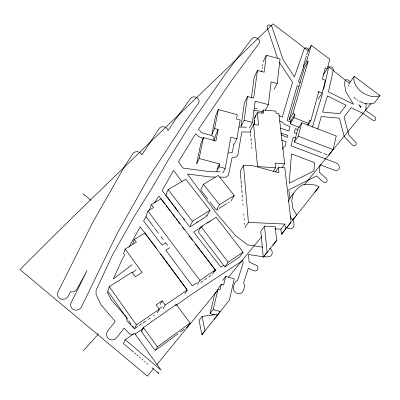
<?xml version="1.0" encoding="UTF-8"?>
<svg xmlns="http://www.w3.org/2000/svg" width="400" height="400" viewBox="0 0 400 400"><rect width="100%" height="100%" fill="white"/><g stroke="black" fill="none" stroke-linecap="round" stroke-linejoin="round"><path stroke-width="0.6" d="M282.82 149.64L283.025 147.29L284.985 146.375L286.12 141.915L281.635 139.99M98.07 333.325L97.965 334.55L83.43 350.635M242.315 253.14L242.375 252.49M274.065 89.37L277.23 83.465L280.06 58.95L266.315 55.235L263.08 61.93M265.265 110.375L268.385 104.61L271.14 81.86L277.23 83.465M266.315 55.235L264.135 72.215L257.43 70.43L254.26 77.035L251.405 97.795M261.82 71.565L261.975 70.36M262.21 68.555L262.37 67.35M262.605 65.545L262.765 64.34M249.4 128.06L252.38 122.395L255.21 101.2L268.385 104.61M257.43 70.43L253.685 98.12L247.48 96.51L244.36 102.925L241.075 125.91M240.99 126.515L244.13 120.3L247.48 96.51M354.185 76.31L353.8 78.855A17.66 12.835 33.4 0 0 363.12 93.035C368.11 95.905 374.4 98.045 380 95.66L354.185 76.31L348.995 83.855M253.87 125L254.62 120.18M254.905 118.375L255.375 115.36M348.6 86.375L348.835 84.865M234.07 144.31L236.875 138.8L240.18 120.025L236.54 119.005L237.3 114.77L218.37 109.51L215.59 115.89L211.935 134.18M233.855 143.855L232.345 152.335L228.41 153.155M222.765 173.15L225.22 168.415L230.9 137.165L236.875 138.8M216.64 171.53L219.025 166.765L219.555 163.94L199.11 158.495L196.725 163.91M211.81 134.79L214.58 128.575L218.17 129.55L215.94 140.98L203.435 137.585L200.795 143.74L196.74 163.235M214.295 141.11L215.35 135.745L218.17 129.55M214.58 128.575L218.37 109.51M199.11 158.495L203.435 137.585M323.55 89.615L328.505 67.985L329.535 66.875A2.655 1.965 33.7 0 1 332.265 67.51A2.655 1.965 33.7 0 1 333.345 69.935L328.45 91.875L353.545 104.275L345.985 92.15L344.52 84.18L344.915 81.075L345.815 79.875A2.665 1.975 35.2 0 1 348.53 80.35L349.685 81.245A2.665 1.97 34.5 0 1 350.395 81.98M292.54 220.27L319.04 186.845L315.365 185.07L308.965 184.325L302.73 184.755L297.465 188.38L293.365 193.445L291.725 200.535L292.86 208.385L296.67 215.105L292.54 220.27L290.24 216.185M328.72 155.36L333.08 149.625L336.255 136.02L301.855 122.69L297.97 128.75L294.47 141.545M214.065 319.37L217.29 315.35L217.08 314.34L202.115 316.435L199.12 320.465L201.895 334.74L229.42 300.035L234.195 278.955L225.66 276.35L223.635 285L221.35 284.3L218.125 288.74M288.665 201.775L289.35 198.855L293.365 193.445M214.66 315.015L210.05 313.625L213.205 309.51L218.015 289.325L220.01 289.935L221.35 284.3M210.05 313.625L214.83 293.705L218.015 289.325M321.725 152.665L294.325 142.125L298.205 136.18L301.855 122.69M307.81 51.45L311.255 45.32L329.81 59.235L327.26 68.73L325.325 67.955L322.33 79.065L325.525 80.335L322.17 92.925L318.15 99.175M307.65 124.945L308.64 123.44L309.555 120.055L310.9 120.575L318.76 91.56L322.17 92.925M299.445 127.415L290.15 123.76L293.92 117.635L294.895 114.24L292.915 113.455L289.17 119.62L291.125 120.39L294.895 114.24M290.15 123.76L291.125 120.39M292.915 113.455L308.06 61.57L306.675 61.015L303.23 67.055M289.17 119.62L304.305 68.1L308.06 61.57M306.675 61.015L311.255 45.32M317.61 129.14L321.31 116.55L339.41 118.21L344.035 135.85L344.8 137.16L351.82 144.485A2.82 2.145 36 0 0 355.5 145.185A2.82 2.145 36 0 0 355.32 141.865L348.89 135.175L344.075 117.075L351.115 107.655L362.145 112.955L372.215 119.89A2.73 2.005 35.6 0 0 375.575 119.765A2.73 2.005 35.6 0 0 374.435 116.55L365.7 110.55L366.06 107.075L365.895 103.45M303.45 65.825L306.335 56.005M306.675 54.85L307.525 51.96M312.39 127.225L322.485 93.675M184.81 293.97L187.2 290.075L144.87 233.02L134.31 239.445L136.335 242.205L125.16 249.04L142.165 272.405L135.305 276.8L131.975 272.185L109.265 286.635L107.825 291.19L124 314.09M123.505 254.065L125.16 249.04M303.74 66.44L298.505 81.655L300.455 82.665M132.72 244.01L134.31 239.445M212.595 274.075L215.345 269.96L161.155 198.76L151.385 204.515L153.645 207.5L147.84 210.945L145.875 216.43L153.615 226.78M149.375 210.07L151.385 204.515M207.085 215.66L209.975 210.28L185.76 179.25L168.11 189.605L165.865 195.31L178.01 211.175M107.51 291.75L107.325 292.165L111.08 299.635L126.785 317.65L126.86 320.78L132.905 327.22L133.545 326.775M125.205 339.76L161.09 370.13L134.555 333.205L125.205 339.76L123.44 343.53L133.44 352.005M231.01 201.02L234.22 195.515L218.355 175.42L203.48 184.23L200.73 189.93L208 199.285M134.665 328.355L136.355 324.88L159.26 309.27L156.115 304.915L162.165 300.835L165.23 305.05L163.155 308.735M216.9 169.26L219.555 163.94M58.01 291.91L92.605 222.68L125.285 165.17L132.98 153.6A4.97 4.265 15.1 0 1 137.845 151.755C139.58 152.15 141.25 153.145 141.95 154.85L159.16 128.485A4.81 3.985 19 0 1 163.785 126.825C165.7 127.26 167.77 128.605 167.975 130.695L175.915 118.825M190.04 226.02L192.435 221.26L209.975 210.28M154.75 350.01L141.36 331.505L143.415 327.575L176.225 304.49L190.11 323.06L187.305 326.99L186.3 327.725M281.93 167.925L284.69 163.775L278.875 113.565L276.075 113.325L275.815 111.105L263.34 110.01L263.675 113.21L257.325 112.65L254.03 118.91L254.56 124.46M257.325 112.65L258.55 125.105L253.58 124.685L250.3 130.845L250.47 132.7M261.66 113.14L263.34 110.01M201.085 226.685L198.28 231.9L224.835 266.945L228.12 262.215L243.12 252.125L216.2 217.22L201.085 226.685L228.12 262.215M160.14 304.575L162.165 300.835M157.265 312.91L159.26 309.27M125.13 254.105L121.95 259.85L113.29 278.985L132.095 264.67M128.955 247.195L140.215 226.85L156.7 248.59M234.22 195.515L219.44 204.68L216.415 210.12L217.98 209.145M244.935 227.535L248.415 222.355L284.89 224.08L280.895 229.165L281.47 234.25L291.095 222.145L284.795 167.6L278.59 167.32L278.895 172.76L252.67 165.67L243.505 165.415L240.245 171.225L240.915 179.27M175.59 305.545L176.225 304.49M146.14 216.685L143.565 220.88L162.02 245.12L165.86 242.61M154.6 202.94L158.83 196.065L165.15 204.38M323.57 74.66L327.26 68.73M324.91 81.31L325.525 80.335M318.095 92.605L318.76 91.56M190.11 323.06L157.425 346.88L155.11 350.51L178.25 333.605M197.425 284.43L199.99 280.41L215.345 269.96M273.24 171.415L275.585 167.795L275.08 163.105L284.69 163.775M275.535 171.99L278.59 167.32M307.91 125.115L310.9 120.575M222.755 280.385L225.66 276.35M243.12 252.125L239.64 256.955L225.345 266.6M175.985 118.72L190.685 98.385A4.62 3.71 21.7 0 1 195.135 97.03C197.235 97.56 199.28 99.305 199.145 101.63L198.62 102.96L184.18 123.24L148.965 177.065L116.86 234.05L81.51 306.835A5.755 5.375 -20.9 0 1 73.89 309.75A5.755 5.375 -20.9 0 1 71.17 302.64L87.11 270.51L77.135 288.87A5.7 5.28 -17.2 0 1 71.61 291.925L70.45 291.655L68.33 295.99A5.75 5.31 -20.1 0 1 60.71 298.915A5.75 5.31 -20.1 0 1 57.995 291.9M264.535 226.135L260.81 231.245L263.28 257.225L267.12 252.435L264.535 226.135L275.185 226.59L276.645 240.4L263.28 257.225M380 95.66L374.37 102.94L372.095 103.755L367.82 103.965L363.87 103.175M314.71 192.26L319.04 186.845M287.02 227.235L291.095 222.145M281.47 234.25L285.485 229.225L284.89 224.08M272.71 245.32L276.645 240.4M216.97 315.705L220.24 311.635L213.205 309.51M201.895 334.74L204.965 330.92L202.115 316.435M153.68 368.5L147.425 376.135L20 269.575C102.845 186.155 188.85 106 272.95 23.865L308.445 50.975M156.81 364.68L217.445 290.63M228.41 277.235L261.985 236.26M371.09 103.5L304.095 185.01M132.175 272.825L136.07 269.84M180.26 332.135L184.285 329.195M141.36 331.505L142.37 330.795M176.34 305.11L193.52 293L242.79 260.485L243.11 263.46L237.565 280.465L235.455 281.755A14.815 13.62 45 0 0 233.35 288.75C233.69 291.535 236.245 293.72 239.03 293.7A5.325 4.925 43.7 0 0 242.47 292.065A14.78 13.71 41.6 0 0 244.525 285.06L243.66 282.81L248.33 268.25L253.74 270.71A3.26 2.96 41.3 0 0 257.755 269.25A3.26 2.96 41.3 0 0 255.895 265.125L249.21 262.09L248.51 254.495L262.61 256.695L267.82 256.875A5.13 4.52 39.9 0 0 272.14 253.61A5.13 4.52 39.9 0 0 269.665 248.195M134.92 334.28L143.45 328.28M159.24 308.84L162.29 306.705M134.94 328.5L138.015 326.4M139.04 325.7L142.115 323.595M143.14 322.895L146.215 320.79M148.265 319.39L150.315 317.99M153.39 315.885L154.415 315.185M165.23 305.05L187.2 290.075M200.64 282.515L203.165 280.795M204.68 279.76L206.695 278.38M208.715 277L210.735 275.62M169.715 247.685L165.85 250.23L192.275 285.865L196.865 282.86M200.785 227.36L193.66 232.015L220.89 267.145L224.025 265.095M201.805 226.695L202.82 226.035M213.69 271.84L215.73 270.51L195.45 244.165M207.4 223.045L208.375 222.415M209.35 221.79L210.325 221.165M196.595 222.26L197.64 221.6M219.02 208.495L226.84 203.62M227.885 202.97L229.45 201.995M215.235 177.03L210.165 176.95L187.445 173.98L216.575 213.545L235.58 235.61L247.495 244.83L262.685 247.19M220.1 171.835L210.165 171.715L183.06 168.085L178.5 161.83L195.68 133.69C197.62 136.285 200.37 137.885 203.555 138.335M219.6 177.11L225.825 177.225L228.395 175.4L232.065 157.755L236.04 156.93L237.825 155.22L241.825 131.925L250.645 132.125M238.965 127.015L246.58 127.205M274.695 228.88L280.895 229.165M275.585 167.795L257.54 166.585L253.58 124.685M262.61 111.41L253.555 110.53M133.26 334.515L129.78 334.165L124.135 328.12L116.78 337.61A5.74 5.555 -24.4 0 1 108.745 338.8A5.74 5.555 -24.4 0 1 107.745 330.97L115.245 321.46L101.225 305.03L96.11 294.775L96.06 290.395L112.055 255.79L133.91 216.965L152.765 186.85L168.53 159.5L189.42 125.935L224.215 75.615L251.85 38.82L252.89 37.97A4.285 3.295 24.2 0 1 257.46 38.395L258.695 39.445A4.285 3.285 23.6 0 1 259.115 43.27L231.835 80.15L198.425 129.315L202.08 132.94L211.69 135.57A2.965 2.4 20.3 0 1 213.995 137.74A2.965 2.4 20.3 0 1 212.815 140.13M244.13 120.3L252.38 122.395M254.93 108.32L257.295 108.925M219.025 166.765L225.22 168.415M296.405 133.47L294.275 132.76L295.315 128.67L297.525 129.51M280.41 128.17L288.92 130.99L290.06 126.605L284.435 124.315L282.32 122.185L279.635 120.87M280.765 133.075L287.78 135.405L287.255 137.455L280.995 134.76M295.495 137.98L293.155 137.2L291.02 145.77L335.855 162.845A4.645 3.62 36.6 0 1 339.3 166.6A4.645 3.62 36.6 0 1 337.565 170.255L336.025 170.53L334.34 170.19L319.995 164.72L319.425 172.215L326.095 178.42A2.95 2.33 36.9 0 1 326.55 182.035A2.95 2.33 36.9 0 1 322.695 181.64L316.565 175.93L288.73 189.915L290.09 198.415M324.055 153.565L326.97 154.685M298.205 136.18L333.08 149.625M293.92 117.635L308.64 123.44M291.05 122.16L287.085 120.535L297.215 85.75L298.585 86.455M359.4 101.195L363.305 103.065M279.04 115.575L282.235 117.14L292.58 82.31L279.37 62.265M349.375 83.31L327.92 66.26M83 193.71L90.98 200.335M134.395 352.815L135.82 354.025M136.775 354.83L138.205 356.04M139.63 357.255L140.585 358.06M142.01 359.27L142.965 360.08M144.395 361.29L145.345 362.095M146.775 363.305L147.725 364.115M152.01 367.745L158.68 373.395L157.955 372.385M203.48 184.23L219.44 204.68M209.91 201.745L216.035 209.625M188.96 235.825L192.395 240.24M168.11 189.605L192.435 221.26M183.7 218.615L184.46 219.605M166.27 205.85L170.36 211.23M171.105 212.21L171.845 213.19M172.59 214.165L175.195 217.59M147.84 210.945L199.99 280.41M176.31 219.06L179.99 223.965M182.56 227.4L184.4 229.85M154.35 227.765L158.405 233.185M160.985 236.635L163.195 239.59M165.775 243.04L167.615 245.505M160.535 253.735L186.93 289.485M181.955 181.755L173.59 170.36L162.14 190.625L189.85 227.05L206.985 216.015L206.265 215.02M143.415 327.575L157.425 346.88M109.265 286.635L136.355 324.88M124.72 315.11L127.595 319.18M128.675 320.71L131.19 324.27M132.63 326.305L134.425 328.85M277.525 58.15L267.175 27.295A2.635 1.99 24.8 0 1 268.03 25.255A2.635 1.99 24.8 0 1 270.83 25.555L272.04 27L283.175 59.87L294.43 76.905L304.215 48.94L305.38 47.93A2.64 1.945 30.5 0 1 308.765 49.45M293.19 218.955L293.995 224.415A4.98 4.185 38.4 0 1 291.74 228.51A4.98 4.185 38.4 0 1 286.53 227.395M250.585 133.94L250.81 136.415M250.98 138.275L251.205 140.75M251.375 142.61L251.545 144.465M251.775 146.945L251.885 148.18M243.505 165.415L248.415 222.355M241.015 180.505L241.275 183.6M241.38 184.84L241.635 187.93M241.79 189.79L242.05 192.88M242.205 194.74L242.41 197.215M242.615 199.69L242.72 200.925M242.975 204.02L243.08 205.255M243.8 213.92L243.905 215.16M244.215 218.87L244.315 220.11M244.575 223.2L244.68 224.44M357.73 100.395A17.38 12.755 33.5 0 1 356.715 99.69M355.73 98.925A17.38 12.755 33.5 0 1 353.895 97.25M290.295 168.9L289.18 183.26L313.935 170.94L314.59 162.69L291.48 153.87L290.295 168.9M360.99 106.59L360.865 107.74L358.76 104.655L360.99 106.59M327.4 95.935L322.635 112.065L339.735 113.675L346.115 105.23L327.4 95.935"/></g></svg>
